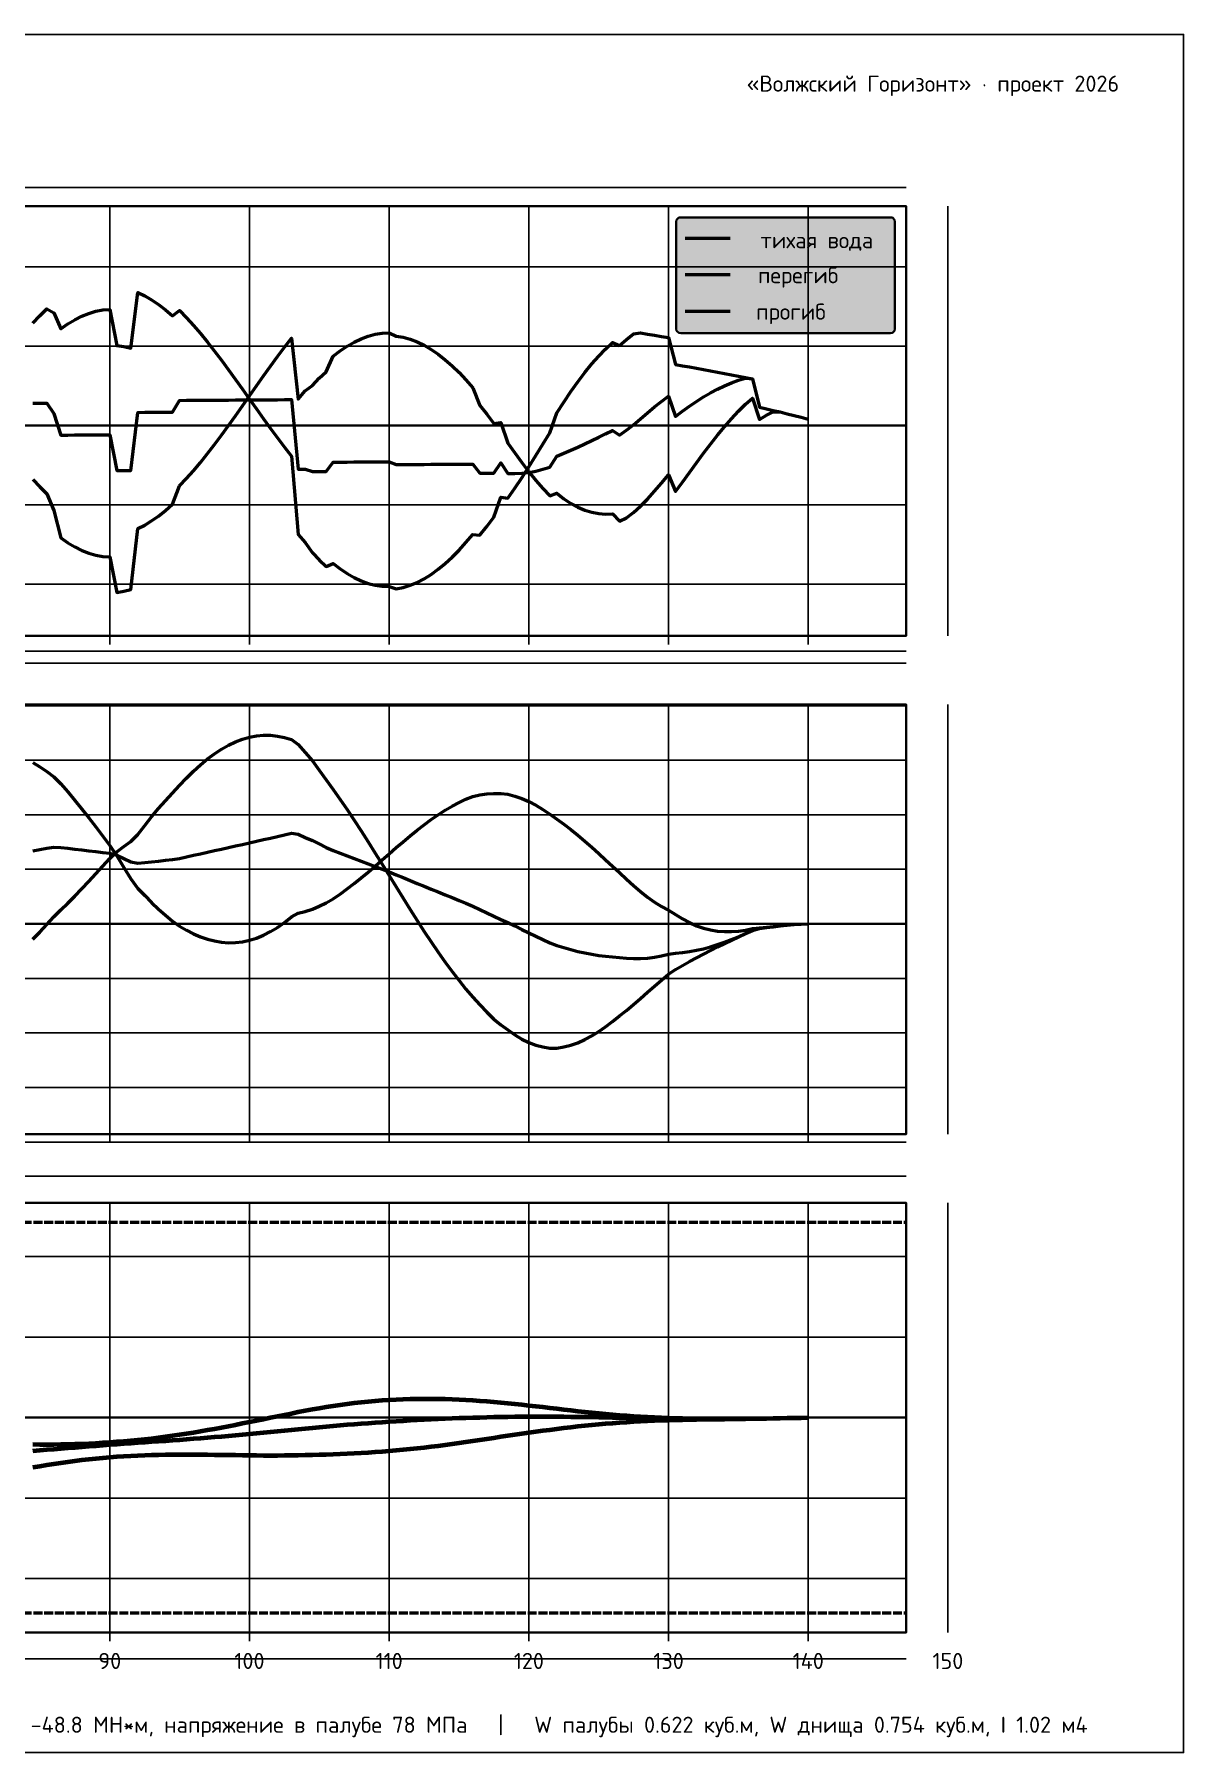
# Model space of a CAD drawing. Header units: millimetres. Extents: x 0 to 394, y -5 to 244.
# Drawn here: x 230.7 to 393.7, y 0 to 243.8 of the extents above; entities that cross this region are included whole.
import ezdxf
from ezdxf.enums import TextEntityAlignment as Align

# ---------------------------------------------------------------- set-up
doc = ezdxf.new("R2010")
doc.units = ezdxf.units.MM
doc.linetypes.add('DASHED', pattern=[1.524, 1.27, -0.254])
for name, color, linetype in [('00_РАМКА', 7, 'Continuous'), ('01_ЛИНИИ', 7, 'Continuous'), ('02_ОСИ', 8, 'Continuous'), ('03_СЕТКА', 9, 'Continuous'), ('04_ТЕКСТ', 7, 'Continuous'), ('05_ЗАЛИВКА', 8, 'Continuous'), ('07_ЛЕГЕНДА', 8, 'Continuous')]:
    doc.layers.add(name, color=color, linetype=linetype)
doc.styles.add('ГОСТ', font='isocpeur.ttf')

msp = doc.modelspace()

# ---------------------------------------------------------------- hatches: boundary and pattern name
at = {"layer": '05_ЗАЛИВКА', "true_color": 0xffffff}
msp.add_hatch(color=7, dxfattribs=at).paths.add_polyline_path([(322.39, 201.43), (352.11, 201.43), (352.39, 201.47), (352.7, 201.78), (352.74, 202.06), (352.74, 217.23), (352.7, 217.51), (352.39, 217.83), (352.11, 217.87), (322.39, 217.87), (322.11, 217.83), (321.79, 217.51), (321.75, 217.23), (321.75, 202.06), (321.79, 201.78), (322.11, 201.47), (322.39, 201.43)])

# ---------------------------------------------------------------- linework, layer by layer
at = {"layer": '00_РАМКА'}
msp.add_lwpolyline([(0, 0), (393.7, 0), (393.7, 243.84), (0, 243.84)], close=True, dxfattribs=at)
at = {"layer": '01_ЛИНИИ', "color": 244, "lineweight": 53, "true_color": 0xb02634}
for points in [[(230.5, 202.86), (231.49, 203.92), (232.48, 204.9), (233.47, 204.32), (234.46, 202.03), (235.45, 202.74), (236.44, 203.35), (237.43, 203.85), (238.42, 204.25), (239.42, 204.54), (240.41, 204.73), (241.4, 204.8), (242.39, 199.68), (243.38, 199.54), (244.37, 199.3), (245.36, 207.19), (246.35, 206.73), (247.34, 206.17), (248.33, 205.52), (249.32, 204.76), (250.31, 203.92), (251.3, 204.64), (252.29, 203.63), (253.28, 202.54), (254.28, 201.38), (255.27, 200.17), (256.26, 198.9), (257.25, 197.59), (258.24, 196.25), (259.23, 194.87), (260.22, 193.49), (261.21, 192.09), (262.2, 190.69), (263.19, 189.3), (264.18, 187.93), (265.17, 186.58), (266.16, 185.27), (267.15, 184), (268.14, 172.88), (269.13, 171.71), (270.13, 170.27), (271.12, 169.25), (272.11, 168.31), (273.1, 168.77), (274.09, 168), (275.08, 167.33), (276.07, 166.76), (277.06, 166.29), (278.05, 165.92), (279.04, 165.67), (280.03, 165.53), (281.02, 165.49), (282.01, 165.17), (283, 165.36), (283.99, 165.66), (284.99, 166.07), (285.98, 166.59), (286.97, 167.21), (287.96, 167.93), (288.95, 168.75), (289.94, 169.66), (290.93, 170.65), (291.92, 171.72), (292.91, 172.86), (293.9, 172.75), (294.89, 174.01), (295.88, 175.33), (296.87, 178.16), (297.86, 178.02), (298.85, 179.44), (299.84, 180.91), (300.84, 182.47), (301.83, 184.06), (302.82, 185.68), (303.81, 187.29), (304.8, 190.12), (305.79, 191.66), (306.78, 193.14), (307.77, 194.54), (308.76, 195.85), (309.75, 197.07), (310.74, 198.18), (311.73, 199.19), (312.72, 200.09), (313.71, 199.71), (314.7, 200.56), (315.69, 201.35), (316.69, 201.48), (317.68, 201.31), (318.67, 201.15), (319.66, 200.98), (320.65, 200.82), (321.64, 196.99), (322.63, 196.81), (323.62, 196.64), (324.61, 196.45), (325.6, 196.27), (326.59, 196.09), (327.58, 195.91), (328.57, 195.72), (329.56, 195.53), (330.55, 195.34), (331.55, 195.14), (332.54, 194.94), (333.53, 190.93), (334.52, 190.71), (335.51, 190.48), (336.5, 190.25), (337.49, 190.01), (338.48, 189.76), (339.47, 189.5), (340.46, 189.24)], [(230.5, 115.44), (231.49, 116.45), (232.48, 117.53), (233.47, 118.62), (234.46, 119.61), (235.45, 120.55), (236.44, 121.54), (237.43, 122.56), (238.42, 123.62), (239.42, 124.69), (240.41, 125.79), (241.4, 126.89), (242.39, 127.82), (243.38, 128.57), (244.37, 129.31), (245.36, 130.31), (246.35, 131.56), (247.34, 132.78), (248.33, 133.96), (249.32, 135.09), (250.31, 136.16), (251.3, 137.23), (252.29, 138.29), (253.28, 139.28), (254.28, 140.19), (255.27, 141.02), (256.26, 141.76), (257.25, 142.42), (258.24, 142.98), (259.23, 143.45), (260.22, 143.83), (261.21, 144.11), (262.2, 144.29), (263.19, 144.38), (264.18, 144.37), (265.17, 144.27), (266.16, 144.07), (267.15, 143.79), (268.14, 143.08), (269.13, 141.95), (270.13, 140.73), (271.12, 139.43), (272.11, 138.06), (273.1, 136.67), (274.09, 135.27), (275.08, 133.82), (276.07, 132.33), (277.06, 130.8), (278.05, 129.24), (279.04, 127.66), (280.03, 126.07), (281.02, 124.48), (282.01, 122.87), (283, 121.25), (283.99, 119.65), (284.99, 118.08), (285.98, 116.54), (286.97, 115.04), (287.96, 113.58), (288.95, 112.18), (289.94, 110.84), (290.93, 109.56), (291.92, 108.35), (292.91, 107.22), (293.9, 106.12), (294.89, 105.07), (295.88, 104.1), (296.87, 103.28), (297.86, 102.55), (298.85, 101.86), (299.84, 101.27), (300.84, 100.78), (301.83, 100.41), (302.82, 100.14), (303.81, 99.99), (304.8, 99.99), (305.79, 100.14), (306.78, 100.39), (307.77, 100.74), (308.76, 101.19), (309.75, 101.72), (310.74, 102.33), (311.73, 103.02), (312.72, 103.77), (313.71, 104.54), (314.7, 105.32), (315.69, 106.16), (316.69, 107.03), (317.68, 107.91), (318.67, 108.77), (319.66, 109.62), (320.65, 110.45), (321.64, 111.15), (322.63, 111.72), (323.62, 112.27), (324.61, 112.8), (325.6, 113.33), (326.59, 113.84), (327.58, 114.34), (328.57, 114.83), (329.56, 115.31), (330.55, 115.77), (331.55, 116.22), (332.54, 116.65), (333.53, 116.94), (334.52, 117.08), (335.51, 117.21), (336.5, 117.32), (337.49, 117.42), (338.48, 117.5), (339.47, 117.56), (340.46, 117.61)]]:
    msp.add_lwpolyline(points, dxfattribs=at)
at = {"layer": '01_ЛИНИИ', "color": 126, "lineweight": 53, "true_color": 0x187454}
for points in [[(230.5, 180.67), (231.49, 179.62), (232.48, 178.65), (233.47, 176.29), (234.46, 172.4), (235.45, 171.7), (236.44, 171.1), (237.43, 170.6), (238.42, 170.2), (239.42, 169.92), (240.41, 169.75), (241.4, 169.69), (242.39, 164.64), (243.38, 164.81), (244.37, 165.08), (245.36, 173.71), (246.35, 174.2), (247.34, 174.79), (248.33, 175.48), (249.32, 176.27), (250.31, 177.15), (251.3, 179.76), (252.29, 180.8), (253.28, 181.92), (254.28, 183.1), (255.27, 184.34), (256.26, 185.63), (257.25, 186.96), (258.24, 188.32), (259.23, 189.71), (260.22, 191.12), (261.21, 192.54), (262.2, 193.96), (263.19, 195.36), (264.18, 196.75), (265.17, 198.12), (266.16, 199.45), (267.15, 200.73), (268.14, 192.06), (269.13, 193.23), (270.13, 193.99), (271.12, 195.03), (272.11, 195.97), (273.1, 198.16), (274.09, 198.93), (275.08, 199.6), (276.07, 200.18), (277.06, 200.65), (278.05, 201.02), (279.04, 201.28), (280.03, 201.44), (281.02, 201.49), (282.01, 201.02), (283, 200.85), (283.99, 200.58), (284.99, 200.2), (285.98, 199.72), (286.97, 199.14), (287.96, 198.45), (288.95, 197.67), (289.94, 196.8), (290.93, 195.84), (291.92, 194.8), (292.91, 193.68), (293.9, 191.17), (294.89, 189.93), (295.88, 188.64), (296.87, 188.77), (297.86, 185.85), (298.85, 184.45), (299.84, 183.07), (300.84, 181.76), (301.83, 180.53), (302.82, 179.4), (303.81, 178.37), (304.8, 178.71), (305.79, 177.92), (306.78, 177.27), (307.77, 176.73), (308.76, 176.32), (309.75, 176.03), (310.74, 175.85), (311.73, 175.77), (312.72, 175.78), (313.71, 174.75), (314.7, 175.25), (315.69, 175.97), (316.69, 176.87), (317.68, 177.9), (318.67, 179.01), (319.66, 180.14), (320.65, 181.34), (321.64, 178.96), (322.63, 180.29), (323.62, 181.67), (324.61, 183.05), (325.6, 184.43), (326.59, 185.7), (327.58, 186.95), (328.57, 188.14), (329.56, 189.29), (330.55, 190.36), (331.55, 191.35), (332.54, 192.23), (333.53, 189.19), (334.52, 189.81), (335.51, 190.27), (336.5, 190.25), (337.49, 190.01), (338.48, 189.76), (339.47, 189.5), (340.46, 189.24)], [(230.5, 140.49), (231.49, 139.9), (232.48, 139.24), (233.47, 138.47), (234.46, 137.48), (235.45, 136.33), (236.44, 135.14), (237.43, 133.91), (238.42, 132.64), (239.42, 131.36), (240.41, 130.06), (241.4, 128.75), (242.39, 127.27), (243.38, 125.62), (244.37, 123.98), (245.36, 122.65), (246.35, 121.63), (247.34, 120.65), (248.33, 119.72), (249.32, 118.83), (250.31, 118.01), (251.3, 117.3), (252.29, 116.72), (253.28, 116.21), (254.28, 115.78), (255.27, 115.44), (256.26, 115.18), (257.25, 115.01), (258.24, 114.94), (259.23, 114.96), (260.22, 115.08), (261.21, 115.29), (262.2, 115.6), (263.19, 116.01), (264.18, 116.51), (265.17, 117.11), (266.16, 117.8), (267.15, 118.59), (268.14, 119.11), (269.13, 119.38), (270.13, 119.72), (271.12, 120.12), (272.11, 120.58), (273.1, 121.16), (274.09, 121.83), (275.08, 122.56), (276.07, 123.33), (277.06, 124.13), (278.05, 124.96), (279.04, 125.82), (280.03, 126.69), (281.02, 127.56), (282.01, 128.43), (283, 129.27), (283.99, 130.09), (284.99, 130.89), (285.98, 131.67), (286.97, 132.4), (287.96, 133.1), (288.95, 133.74), (289.94, 134.32), (290.93, 134.85), (291.92, 135.3), (292.91, 135.68), (293.9, 135.93), (294.89, 136.06), (295.88, 136.1), (296.87, 136.1), (297.86, 136), (298.85, 135.75), (299.84, 135.41), (300.84, 134.98), (301.83, 134.46), (302.82, 133.85), (303.81, 133.18), (304.8, 132.47), (305.79, 131.76), (306.78, 130.99), (307.77, 130.19), (308.76, 129.35), (309.75, 128.48), (310.74, 127.6), (311.73, 126.71), (312.72, 125.82), (313.71, 124.9), (314.7, 123.95), (315.69, 123.05), (316.69, 122.2), (317.68, 121.42), (318.67, 120.71), (319.66, 120.08), (320.65, 119.54), (321.64, 118.95), (322.63, 118.32), (323.62, 117.79), (324.61, 117.35), (325.6, 117), (326.59, 116.75), (327.58, 116.59), (328.57, 116.51), (329.56, 116.51), (330.55, 116.58), (331.55, 116.73), (332.54, 116.94), (333.53, 117.07), (334.52, 117.13), (335.51, 117.22), (336.5, 117.32), (337.49, 117.42), (338.48, 117.5), (339.47, 117.56), (340.46, 117.61)]]:
    msp.add_lwpolyline(points, dxfattribs=at)
at = {"layer": '01_ЛИНИИ', "color": 146, "lineweight": 53, "true_color": 0x1c5c8a}
for points in [[(230.5, 191.51), (231.49, 191.51), (232.48, 191.52), (233.47, 190.06), (234.46, 186.97), (235.45, 186.98), (236.44, 186.99), (237.43, 186.99), (238.42, 187), (239.42, 187.01), (240.41, 187.02), (241.4, 187.02), (242.39, 181.94), (243.38, 181.94), (244.37, 181.95), (245.36, 190.2), (246.35, 190.21), (247.34, 190.22), (248.33, 190.23), (249.32, 190.23), (250.31, 190.24), (251.3, 191.9), (252.29, 191.91), (253.28, 191.92), (254.28, 191.92), (255.27, 191.93), (256.26, 191.94), (257.25, 191.94), (258.24, 191.95), (259.23, 191.96), (260.22, 191.97), (261.21, 191.97), (262.2, 191.98), (263.19, 191.99), (264.18, 191.99), (265.17, 192), (266.16, 192.01), (267.15, 192.02), (268.14, 182.12), (269.13, 182.13), (270.13, 181.79), (271.12, 181.8), (272.11, 181.8), (273.1, 183.14), (274.09, 183.14), (275.08, 183.15), (276.07, 183.16), (277.06, 183.16), (278.05, 183.17), (279.04, 183.18), (280.03, 183.19), (281.02, 183.19), (282.01, 182.79), (283, 182.8), (283.99, 182.81), (284.99, 182.81), (285.98, 182.82), (286.97, 182.83), (287.96, 182.83), (288.95, 182.84), (289.94, 182.85), (290.93, 182.86), (291.92, 182.86), (292.91, 182.87), (293.9, 181.55), (294.89, 181.56), (295.88, 181.57), (296.87, 183.05), (297.86, 181.51), (298.85, 181.52), (299.84, 181.56), (300.84, 181.68), (301.83, 181.87), (302.82, 182.12), (303.81, 182.42), (304.8, 184), (305.79, 184.39), (306.78, 184.81), (307.77, 185.25), (308.76, 185.72), (309.75, 186.19), (310.74, 186.68), (311.73, 187.16), (312.72, 187.63), (313.71, 186.95), (314.7, 187.66), (315.69, 188.44), (316.69, 189.28), (317.68, 190.14), (318.67, 190.97), (319.66, 191.75), (320.65, 192.51), (321.64, 189.61), (322.63, 190.35), (323.62, 191.07), (324.61, 191.76), (325.6, 192.4), (326.59, 192.96), (327.58, 193.47), (328.57, 193.95), (329.56, 194.38), (330.55, 194.75), (331.55, 195.06), (332.54, 194.94), (333.53, 190.93), (334.52, 190.71), (335.51, 190.48), (336.5, 190.25), (337.49, 190.01), (338.48, 189.76), (339.47, 189.5), (340.46, 189.24)], [(230.5, 127.96), (231.49, 128.15), (232.48, 128.34), (233.47, 128.48), (234.46, 128.47), (235.45, 128.35), (236.44, 128.23), (237.43, 128.11), (238.42, 127.99), (239.42, 127.87), (240.41, 127.75), (241.4, 127.63), (242.39, 127.34), (243.38, 126.87), (244.37, 126.41), (245.36, 126.23), (246.35, 126.33), (247.34, 126.43), (248.33, 126.53), (249.32, 126.64), (250.31, 126.74), (251.3, 126.9), (252.29, 127.12), (253.28, 127.34), (254.28, 127.56), (255.27, 127.78), (256.26, 128), (257.25, 128.22), (258.24, 128.44), (259.23, 128.67), (260.22, 128.89), (261.21, 129.11), (262.2, 129.33), (263.19, 129.56), (264.18, 129.78), (265.17, 130.01), (266.16, 130.23), (267.15, 130.46), (268.14, 130.35), (269.13, 129.89), (270.13, 129.43), (271.12, 128.95), (272.11, 128.47), (273.1, 128.04), (274.09, 127.66), (275.08, 127.27), (276.07, 126.89), (277.06, 126.51), (278.05, 126.12), (279.04, 125.74), (280.03, 125.36), (281.02, 124.98), (282.01, 124.59), (283, 124.18), (283.99, 123.77), (284.99, 123.36), (285.98, 122.96), (286.97, 122.55), (287.96, 122.14), (288.95, 121.74), (289.94, 121.33), (290.93, 120.93), (291.92, 120.53), (292.91, 120.12), (293.9, 119.67), (294.89, 119.18), (295.88, 118.69), (296.87, 118.25), (297.86, 117.8), (298.85, 117.31), (299.84, 116.81), (300.84, 116.32), (301.83, 115.85), (302.82, 115.38), (303.81, 114.94), (304.8, 114.56), (305.79, 114.25), (306.78, 113.96), (307.77, 113.71), (308.76, 113.48), (309.75, 113.29), (310.74, 113.14), (311.73, 113.01), (312.72, 112.92), (313.71, 112.82), (314.7, 112.72), (315.69, 112.68), (316.69, 112.69), (317.68, 112.75), (318.67, 112.88), (319.66, 113.06), (320.65, 113.29), (321.64, 113.46), (322.63, 113.54), (323.62, 113.68), (324.61, 113.86), (325.6, 114.09), (326.59, 114.37), (327.58, 114.67), (328.57, 115.02), (329.56, 115.39), (330.55, 115.79), (331.55, 116.22), (332.54, 116.65), (333.53, 116.94), (334.52, 117.08), (335.51, 117.21), (336.5, 117.32), (337.49, 117.42), (338.48, 117.5), (339.47, 117.56), (340.46, 117.61)]]:
    msp.add_lwpolyline(points, dxfattribs=at)
at = {"layer": '01_ЛИНИИ', "color": 179, "lineweight": 35, "true_color": 0x1a2334}
for points in [[(49.21, 188.34), (354.33, 188.34)], [(49.21, 117.61), (354.33, 117.61)], [(49.21, 47.55), (354.33, 47.55)]]:
    msp.add_lwpolyline(points, dxfattribs=at)
at = {"layer": '01_ЛИНИИ', "color": 252, "linetype": 'DASHED', "lineweight": 50, "true_color": 0x8a93a5}
for points in [[(49.21, 75.26), (354.33, 75.26)], [(49.21, 19.84), (354.33, 19.84)]]:
    msp.add_lwpolyline(points, dxfattribs=at)
at = {"layer": '01_ЛИНИИ', "color": 244, "lineweight": 70, "true_color": 0xb02634}
msp.add_lwpolyline([(230.5, 43.76), (231.49, 43.75), (232.48, 43.74), (233.47, 43.75), (234.46, 43.76), (235.45, 43.78), (236.44, 43.8), (237.43, 43.84), (238.42, 43.88), (239.42, 43.93), (240.41, 43.99), (241.4, 44.05), (242.39, 44.13), (243.38, 44.21), (244.37, 44.29), (245.36, 44.39), (246.35, 44.49), (247.34, 44.6), (248.33, 44.72), (249.32, 44.85), (250.31, 44.99), (251.3, 45.13), (252.29, 45.28), (253.28, 45.44), (254.28, 45.61), (255.27, 45.79), (256.26, 45.97), (257.25, 46.15), (258.24, 46.34), (259.23, 46.54), (260.22, 46.74), (261.21, 46.94), (262.2, 47.14), (263.19, 47.34), (264.18, 47.55), (265.17, 47.75), (266.16, 47.95), (267.15, 48.15), (268.14, 48.35), (269.13, 48.54), (270.13, 48.73), (271.12, 48.9), (272.11, 49.07), (273.1, 49.22), (274.09, 49.36), (275.08, 49.5), (276.07, 49.62), (277.06, 49.73), (278.05, 49.83), (279.04, 49.92), (280.03, 50), (281.02, 50.07), (282.01, 50.12), (283, 50.17), (283.99, 50.2), (284.99, 50.22), (285.98, 50.23), (286.97, 50.22), (287.96, 50.21), (288.95, 50.19), (289.94, 50.16), (290.93, 50.11), (291.92, 50.06), (292.91, 50), (293.9, 49.93), (294.89, 49.86), (295.88, 49.77), (296.87, 49.69), (297.86, 49.59), (298.85, 49.49), (299.84, 49.39), (300.84, 49.28), (301.83, 49.17), (302.82, 49.05), (303.81, 48.94), (304.8, 48.82), (305.79, 48.71), (306.78, 48.6), (307.77, 48.48), (308.76, 48.38), (309.75, 48.27), (310.74, 48.18), (311.73, 48.08), (312.72, 47.99), (313.71, 47.91), (314.7, 47.83), (315.69, 47.76), (316.69, 47.7), (317.68, 47.64), (318.67, 47.59), (319.66, 47.55), (320.65, 47.51), (321.64, 47.48), (322.63, 47.45), (323.62, 47.43), (324.61, 47.41), (325.6, 47.39), (326.59, 47.38), (327.58, 47.38), (328.57, 47.37), (329.56, 47.37), (330.55, 47.38), (331.55, 47.39), (332.54, 47.4), (333.53, 47.41), (334.52, 47.43), (335.51, 47.45), (336.5, 47.47), (337.49, 47.49), (338.48, 47.51), (339.47, 47.53), (340.46, 47.55)], dxfattribs=at)
at = {"layer": '01_ЛИНИИ', "color": 146, "lineweight": 70, "true_color": 0x1c5c8a}
msp.add_lwpolyline([(230.5, 42.84), (231.49, 42.92), (232.48, 43), (233.47, 43.08), (234.46, 43.16), (235.45, 43.24), (236.44, 43.32), (237.43, 43.4), (238.42, 43.48), (239.42, 43.56), (240.41, 43.63), (241.4, 43.71), (242.39, 43.79), (243.38, 43.86), (244.37, 43.93), (245.36, 43.99), (246.35, 44.06), (247.34, 44.13), (248.33, 44.2), (249.32, 44.27), (250.31, 44.34), (251.3, 44.41), (252.29, 44.49), (253.28, 44.56), (254.28, 44.64), (255.27, 44.72), (256.26, 44.8), (257.25, 44.88), (258.24, 44.97), (259.23, 45.05), (260.22, 45.14), (261.21, 45.23), (262.2, 45.32), (263.19, 45.42), (264.18, 45.51), (265.17, 45.61), (266.16, 45.71), (267.15, 45.81), (268.14, 45.91), (269.13, 46.01), (270.13, 46.11), (271.12, 46.2), (272.11, 46.29), (273.1, 46.38), (274.09, 46.46), (275.08, 46.55), (276.07, 46.62), (277.06, 46.7), (278.05, 46.77), (279.04, 46.85), (280.03, 46.91), (281.02, 46.98), (282.01, 47.04), (283, 47.1), (283.99, 47.16), (284.99, 47.22), (285.98, 47.27), (286.97, 47.32), (287.96, 47.36), (288.95, 47.41), (289.94, 47.45), (290.93, 47.49), (291.92, 47.52), (292.91, 47.55), (293.9, 47.58), (294.89, 47.61), (295.88, 47.63), (296.87, 47.65), (297.86, 47.67), (298.85, 47.68), (299.84, 47.69), (300.84, 47.7), (301.83, 47.7), (302.82, 47.7), (303.81, 47.7), (304.8, 47.69), (305.79, 47.68), (306.78, 47.67), (307.77, 47.66), (308.76, 47.64), (309.75, 47.63), (310.74, 47.61), (311.73, 47.6), (312.72, 47.58), (313.71, 47.56), (314.7, 47.54), (315.69, 47.52), (316.69, 47.5), (317.68, 47.48), (318.67, 47.47), (319.66, 47.45), (320.65, 47.43), (321.64, 47.42), (322.63, 47.41), (323.62, 47.4), (324.61, 47.39), (325.6, 47.38), (326.59, 47.38), (327.58, 47.37), (328.57, 47.37), (329.56, 47.37), (330.55, 47.38), (331.55, 47.39), (332.54, 47.4), (333.53, 47.41), (334.52, 47.43), (335.51, 47.45), (336.5, 47.47), (337.49, 47.49), (338.48, 47.51), (339.47, 47.53), (340.46, 47.55)], dxfattribs=at)
at = {"layer": '01_ЛИНИИ', "color": 126, "lineweight": 70, "true_color": 0x187454}
msp.add_lwpolyline([(230.5, 40.49), (231.49, 40.65), (232.48, 40.82), (233.47, 40.97), (234.46, 41.13), (235.45, 41.27), (236.44, 41.4), (237.43, 41.53), (238.42, 41.65), (239.42, 41.75), (240.41, 41.85), (241.4, 41.94), (242.39, 42.02), (243.38, 42.09), (244.37, 42.14), (245.36, 42.19), (246.35, 42.23), (247.34, 42.26), (248.33, 42.28), (249.32, 42.29), (250.31, 42.3), (251.3, 42.31), (252.29, 42.31), (253.28, 42.31), (254.28, 42.3), (255.27, 42.29), (256.26, 42.28), (257.25, 42.26), (258.24, 42.25), (259.23, 42.24), (260.22, 42.22), (261.21, 42.21), (262.2, 42.2), (263.19, 42.19), (264.18, 42.19), (265.17, 42.19), (266.16, 42.2), (267.15, 42.21), (268.14, 42.23), (269.13, 42.25), (270.13, 42.27), (271.12, 42.29), (272.11, 42.32), (273.1, 42.35), (274.09, 42.39), (275.08, 42.43), (276.07, 42.48), (277.06, 42.54), (278.05, 42.6), (279.04, 42.67), (280.03, 42.74), (281.02, 42.82), (282.01, 42.91), (283, 43), (283.99, 43.1), (284.99, 43.21), (285.98, 43.32), (286.97, 43.43), (287.96, 43.56), (288.95, 43.69), (289.94, 43.82), (290.93, 43.96), (291.92, 44.1), (292.91, 44.24), (293.9, 44.39), (294.89, 44.54), (295.88, 44.69), (296.87, 44.84), (297.86, 44.99), (298.85, 45.13), (299.84, 45.28), (300.84, 45.42), (301.83, 45.56), (302.82, 45.7), (303.81, 45.83), (304.8, 45.96), (305.79, 46.08), (306.78, 46.2), (307.77, 46.31), (308.76, 46.42), (309.75, 46.51), (310.74, 46.61), (311.73, 46.69), (312.72, 46.77), (313.71, 46.85), (314.7, 46.92), (315.69, 46.98), (316.69, 47.03), (317.68, 47.08), (318.67, 47.12), (319.66, 47.16), (320.65, 47.19), (321.64, 47.22), (322.63, 47.25), (323.62, 47.27), (324.61, 47.29), (325.6, 47.31), (326.59, 47.32), (327.58, 47.33), (328.57, 47.34), (329.56, 47.36), (330.55, 47.37), (331.55, 47.38), (332.54, 47.4), (333.53, 47.41), (334.52, 47.43), (335.51, 47.45), (336.5, 47.47), (337.49, 47.49), (338.48, 47.51), (339.47, 47.53), (340.46, 47.55)], dxfattribs=at)
at = {"layer": '02_ОСИ'}
for p, q in [((241.4, 158.5), (241.4, 157.26)), ((261.21, 158.5), (261.21, 157.26)), ((281.02, 158.5), (281.02, 157.26)), ((300.84, 158.5), (300.84, 157.26)), ((320.65, 158.5), (320.65, 157.26)), ((340.46, 158.5), (340.46, 157.26)), ((241.4, 87.78), (241.4, 86.55)), ((261.21, 87.78), (261.21, 86.55)), ((281.02, 87.78), (281.02, 86.55)), ((300.84, 87.78), (300.84, 86.55)), ((320.65, 87.78), (320.65, 86.55)), ((340.46, 87.78), (340.46, 86.55)), ((241.4, 17.07), (241.4, 15.83)), ((261.21, 17.07), (261.21, 15.83)), ((281.02, 17.07), (281.02, 15.83)), ((300.84, 17.07), (300.84, 15.83)), ((320.65, 17.07), (320.65, 15.83)), ((340.46, 17.07), (340.46, 15.83))]:
    msp.add_line(p, q, dxfattribs=at)
at = {"layer": '02_ОСИ', "color": 149, "lineweight": 30, "true_color": 0x3a4658}
for points in [[(49.21, 219.46), (354.33, 219.46)], [(354.33, 158.5), (354.33, 219.46)], [(49.21, 158.5), (354.33, 158.5)], [(49.21, 148.74), (354.33, 148.74)], [(354.33, 87.78), (354.33, 148.74)], [(49.21, 87.78), (354.33, 87.78)], [(49.21, 78.03), (354.33, 78.03)], [(354.33, 17.07), (354.33, 78.03)], [(49.21, 17.07), (354.33, 17.07)]]:
    msp.add_lwpolyline(points, close=True, dxfattribs=at)
at = {"layer": '03_СЕТКА', "color": 254, "lineweight": 25, "true_color": 0xd8dde5}
for points in [[(49.21, 222.09), (354.33, 222.09)], [(241.4, 158.5), (241.4, 219.46)], [(261.21, 158.5), (261.21, 219.46)], [(281.02, 158.5), (281.02, 219.46)], [(300.84, 158.5), (300.84, 219.46)], [(320.65, 158.5), (320.65, 219.46)], [(340.46, 158.5), (340.46, 219.46)], [(360.27, 158.5), (360.27, 219.46)], [(49.21, 210.84), (354.33, 210.84)], [(49.21, 199.59), (354.33, 199.59)], [(49.21, 188.34), (354.33, 188.34)], [(49.21, 177.09), (354.33, 177.09)], [(49.21, 165.84), (354.33, 165.84)], [(49.21, 156.31), (354.33, 156.31)], [(49.21, 154.59), (354.33, 154.59)], [(241.4, 87.78), (241.4, 148.74)], [(261.21, 87.78), (261.21, 148.74)], [(281.02, 87.78), (281.02, 148.74)], [(300.84, 87.78), (300.84, 148.74)], [(320.65, 87.78), (320.65, 148.74)], [(340.46, 87.78), (340.46, 148.74)], [(360.27, 87.78), (360.27, 148.74)], [(49.21, 148.57), (354.33, 148.57)], [(49.21, 140.83), (354.33, 140.83)], [(49.21, 133.09), (354.33, 133.09)], [(49.21, 125.35), (354.33, 125.35)], [(49.21, 117.61), (354.33, 117.61)], [(49.21, 109.87), (354.33, 109.87)], [(49.21, 102.13), (354.33, 102.13)], [(49.21, 94.38), (354.33, 94.38)], [(49.21, 86.64), (354.33, 86.64)], [(49.21, 81.81), (354.33, 81.81)], [(241.4, 17.07), (241.4, 78.03)], [(261.21, 17.07), (261.21, 78.03)], [(281.02, 17.07), (281.02, 78.03)], [(300.84, 17.07), (300.84, 78.03)], [(320.65, 17.07), (320.65, 78.03)], [(340.46, 17.07), (340.46, 78.03)], [(360.27, 17.07), (360.27, 78.03)], [(49.21, 70.39), (354.33, 70.39)], [(49.21, 58.97), (354.33, 58.97)], [(49.21, 47.55), (354.33, 47.55)], [(49.21, 36.13), (354.33, 36.13)], [(49.21, 24.71), (354.33, 24.71)], [(49.21, 13.29), (354.33, 13.29)]]:
    msp.add_lwpolyline(points, dxfattribs=at)
at = {"layer": '07_ЛЕГЕНДА', "color": 254, "lineweight": 35, "true_color": 0xcccccc}
msp.add_lwpolyline([(322.39, 201.43), (352.11, 201.43), (352.39, 201.47), (352.7, 201.78), (352.74, 202.06), (352.74, 217.23), (352.7, 217.51), (352.39, 217.83), (352.11, 217.87), (322.39, 217.87), (322.11, 217.83), (321.79, 217.51), (321.75, 217.23), (321.75, 202.06), (321.79, 201.78), (322.11, 201.47), (322.39, 201.43)], close=True, dxfattribs=at)
at = {"layer": '07_ЛЕГЕНДА', "color": 146, "lineweight": 53, "true_color": 0x1c5c8a}
msp.add_lwpolyline([(323.02, 214.92), (326.2, 214.92), (329.37, 214.92)], dxfattribs=at)
at = {"layer": '07_ЛЕГЕНДА', "color": 244, "lineweight": 53, "true_color": 0xb02634}
msp.add_lwpolyline([(323.02, 209.74), (326.2, 209.74), (329.37, 209.74)], dxfattribs=at)
at = {"layer": '07_ЛЕГЕНДА', "color": 126, "lineweight": 53, "true_color": 0x187454}
msp.add_lwpolyline([(323.02, 204.57), (326.2, 204.57), (329.37, 204.57)], dxfattribs=at)

# ---------------------------------------------------------------- texts
at = {"layer": '02_ОСИ', "color": 157, "true_color": 0x56627a, "style": 'ГОСТ'}
for s, p in [('90', (241.4, 13.01)), ('100', (261.21, 13.01)), ('110', (281.02, 13.01)), ('120', (300.84, 13.01)), ('130', (320.65, 13.01)), ('140', (340.46, 13.01)), ('150', (360.27, 13.01))]:
    msp.add_text(s, height=2.286, dxfattribs=at).set_placement(p, align=Align.MIDDLE_CENTER)
at = {"layer": '04_ТЕКСТ', "color": 157, "true_color": 0x56627a, "style": 'ГОСТ'}
for s, p in [('«Волжский Горизонт» · проект 2026', (358.14, 236.85)), ('тихая вода: M = -28.6 МН*м, напряжение в палубе 46 МПа  |  перегиб: M = 22.1 МН*м, напряжение в палубе 36 МПа  |  прогиб: M = -48.8 МН*м, напряжение в палубе 78 МПа   |   W палубы 0.622 куб.м, W днища 0.754 куб.м, I 1.02 м4', (205.99, 3.96))]:
    msp.add_text(s, height=2.286, dxfattribs=at).set_placement(p, align=Align.MIDDLE_CENTER)
at = {"layer": '07_ЛЕГЕНДА', "color": 179, "true_color": 0x1a2334, "style": 'ГОСТ'}
for s, p in [('тихая вода', (341.69, 214.63)), ('перегиб', (339.03, 209.66)), ('прогиб', (338.01, 204.49))]:
    msp.add_text(s, height=2.286, dxfattribs=at).set_placement(p, align=Align.MIDDLE_CENTER)

doc.saveas('drawing.dxf')
